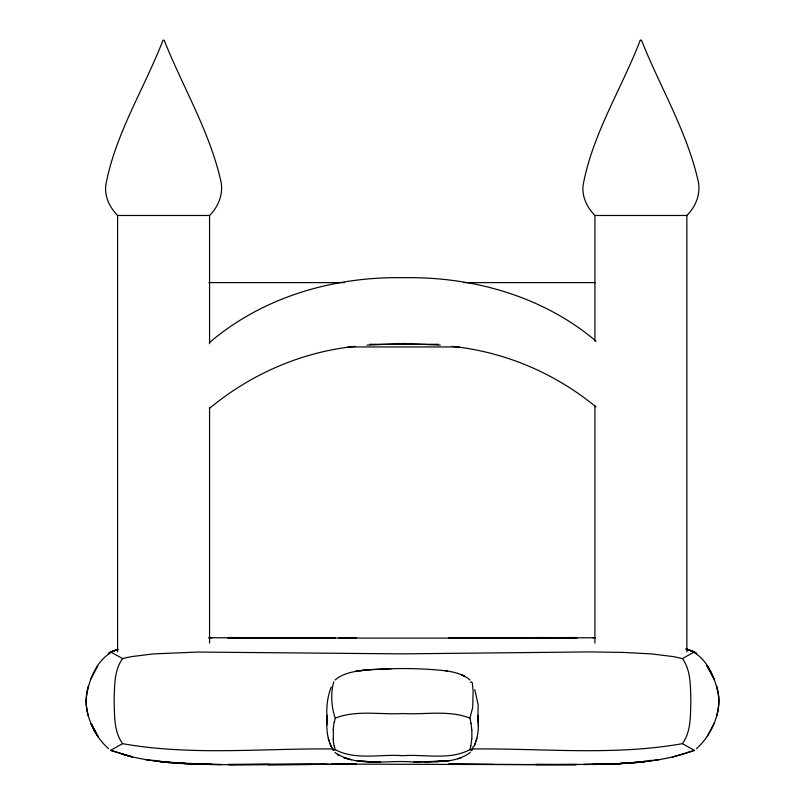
<?xml version="1.0" encoding="UTF-8"?>
<svg xmlns="http://www.w3.org/2000/svg" width="805" height="805" viewBox="0 0 805 805"><rect width="100%" height="100%" fill="white"/><g stroke="black" fill="none" stroke-linecap="round" stroke-linejoin="round"><path stroke-width="1.21" d="M474.819 689.714L478.14 704.707L477.858 721.672L477.858 715.253C478.915 725.818 478.633 736.827 473.914 746.577M327.283 720.606L327.313 715.253C326.287 725.828 326.518 736.827 331.257 746.577M326.83 724.903L326.951 721.783M333.32 729.773L333.32 738.889M471.851 738.889L471.851 729.773M472.948 747.604L473.018 746.698M472.847 748.429L471.76 750.753L469.919 749.636L470.875 745.903M334.286 722.316L335.252 718.13C331.268 706.921 330.493 692.833 333.773 681.835M108.514 653.62L110.597 651.909L117.611 649.534L110.637 651.929L108.403 653.67L110.637 651.929L118.033 649.263C97.325 656.156 87.574 680.939 86.075 701.135C86.749 719.006 95.111 736.766 108.514 748.64M88.369 686.001C85.38 695.842 85.4 706.418 88.369 716.259M696.486 748.64C710.704 735.901 719.71 716.5 718.764 697.301C715.756 678.192 706.297 654.676 685.91 648.88L694.363 651.929L696.597 653.67L694.363 651.929L686.212 649.132L694.403 651.909L696.486 653.62M716.631 716.259C719.62 706.418 719.61 695.842 716.631 686.001M476.047 741.023L476.842 738.255M331.257 687.067C326.991 697.734 326.065 709.356 327.263 720.706M474.487 745.199L475.413 742.794M640.277 40.25C621.661 88.55 592.52 133.972 583.062 185.392C581.794 196.692 587.127 207.549 594.915 215.478L594.915 341.25M471.056 723.293L469.919 718.13L472.716 707.474L473.099 690.962L472.334 682.841L471.398 681.835L470.482 682.399M90.945 678.796L97.777 665.896M714.055 723.464L707.223 736.364M471.529 748.972C541.695 748.137 612.927 756.036 682.409 743.659C691.243 731.544 690.318 715.414 690.881 701.135C690.318 686.846 691.243 670.716 682.409 658.601L673.785 656.659L651.507 653.902L623.271 652.422L590.005 651.909L402.5 653.871L197.789 652.06L153.493 653.902L131.215 656.659L122.591 658.601C113.757 670.716 114.682 686.846 114.119 701.135C114.682 715.414 113.757 731.544 122.591 743.659C192.073 756.036 263.305 748.137 333.471 748.972M209.562 343.765L209.562 215.478C218.286 206.875 223.307 194.508 221.103 182.262C210.155 132.241 182.926 87.514 164.19 40.25L162.992 40.25C144.337 88.54 115.216 133.972 105.747 185.392C104.489 196.692 109.812 207.549 117.6 215.478L117.6 651.889M686.866 651.889L686.866 215.478C695.601 206.875 700.622 194.508 698.418 182.262C687.47 132.241 660.231 87.514 641.505 40.25L640.297 40.25M334.286 745.903L335.252 749.636L334.689 750.22L333.099 750.572L332.224 747.604M335.111 680.024C341.964 673.936 351.372 672.004 360.177 670.625C389.087 667.949 418.419 667.697 447.288 670.978M470.251 752.474C454.292 764.549 432.386 760.846 413.78 762.094C388.161 759.427 357.732 767.99 334.92 752.474M209.411 342.628C262.963 296.783 333.954 276.397 403.697 277.705C472.555 276.518 542.832 296.109 595.992 341.109M209.411 408.427C250.697 374.164 301.664 351.815 355.166 346.392M469.919 749.636C449.572 760.494 424.738 754.094 402.581 755.694C380.513 753.913 355.548 760.594 335.252 749.636M335.252 718.13C356.434 709.779 380.322 714.85 402.581 713.542C424.849 714.85 448.737 709.779 469.919 718.13M328.883 764.348L219.685 764.669L169.453 762.607L145.564 759.608L132.614 757.052L110.597 750.351L122.591 743.659M682.409 658.601L694.403 651.909M682.409 743.659L694.403 750.351C664.94 761.429 633.102 763.462 601.919 764.317C477.204 765.122 352.459 763.442 227.735 764.498L269.534 764.468L229.244 764.75M673.654 756.62L672.386 757.052L694.403 750.351M457.783 758.813L461.486 757.596M357.883 670.978L355.639 671.37L369.948 669.599L391.381 668.774M601.919 764.317L583.585 764.488L619.276 763.714L643.235 761.842L645.077 761.56L635.548 762.607L659.436 759.608M641.052 761.822L645.882 761.148M648.307 760.806L651.929 760.292M447.167 760.826L449.472 760.524L435.133 761.711M612.575 763.955L629.419 762.989L610.733 764.066M360.177 670.625L369.948 669.599M619.276 763.714L621.138 763.532M627.558 763.231L637.409 762.335M630.194 762.738L620.575 763.341M632.609 762.536L639.844 761.922M367.11 345.134L403.697 343.504L440.295 345.134M615.775 763.543L601.476 763.905M594.654 637.741L448.536 638.134L536.975 637.59L493.666 637.771M210.347 764.519L221.415 764.488C196.078 764.539 170.63 763.563 145.564 759.608M424.698 761.993L444.954 761.027L413.77 762.083M210.347 637.741L335.152 637.963M208.505 637.862L212.128 637.812M603.74 764.287L592.872 764.448L594.654 764.519M331.388 764.327L356.464 764.126L330.764 764.307M575.756 637.51L535.466 637.791L577.265 637.761L536.724 637.51M311.183 764.448L325.864 764.348M536.724 764.75L577.265 764.498L535.466 764.468L575.756 764.75M311.515 764.448L268.025 764.669L311.334 764.488M448.616 638.093L356.384 638.093M117.6 215.478L209.562 215.478M594.915 215.478L686.866 215.478M208.847 282.615L344.419 282.615M463.67 282.615L595.469 282.615M369.525 344.309L438.564 344.309M348.032 346.945L459.313 346.945M311.334 637.771L268.025 637.59L311.515 637.812M536.975 764.669L448.536 764.126L493.817 764.448M229.244 637.51L269.534 637.791L227.735 637.761L356.464 638.134L338.915 637.993M203.524 763.905L189.225 763.543M592.872 637.812L595.287 637.852M203.081 764.317L212.128 764.448L201.26 764.287M369.978 761.721L380.443 762.013M184.426 763.341L174.806 762.738M167.591 762.335L169.453 762.607L159.923 761.56L192.425 763.955M177.442 763.231L175.581 762.989L194.267 764.066M360.258 761.077L370.018 761.731L355.75 760.544M165.156 761.922L172.391 762.536M183.862 763.532L185.724 763.714M452.239 346.392C504.866 351.795 555.188 373.349 595.992 406.907M153.071 760.292L156.693 760.806M159.118 761.148L163.948 761.822M444.994 670.625C453.799 672.004 463.197 673.946 470.06 680.024M347.458 758.833L343.725 757.596L351.493 759.799M131.356 756.62L121.183 753.852L132.614 757.052L110.597 750.351M110.597 651.909L122.591 658.601M710.875 672.115L706.981 665.785L713.975 678.887L707.223 665.896M94.125 730.145L98.019 736.474L91.025 723.373L97.777 736.364M710.775 672.004L714.055 678.796M90.945 723.464L94.225 730.256M331.6 747.332L329.748 742.794M328.319 738.255L329.124 741.023M478.391 726.09L478.22 721.783M594.915 405.388L594.915 643.084M209.562 407.904L209.562 643.084M334.156 746.044A33.196 15.959 -86.5 0 1 333.169 738.97M333.179 729.743A32.784 15.114 -86.8 0 1 334.166 722.226M470.935 723.363A32.985 14.973 86.7 0 1 471.73 729.783M471.71 738.819A33.196 15.667 86.7 0 1 470.764 745.772M464.696 676.281L461.426 674.761L464.797 676.361M338.855 755.271L337.355 754.325L338.794 755.261"/></g></svg>
